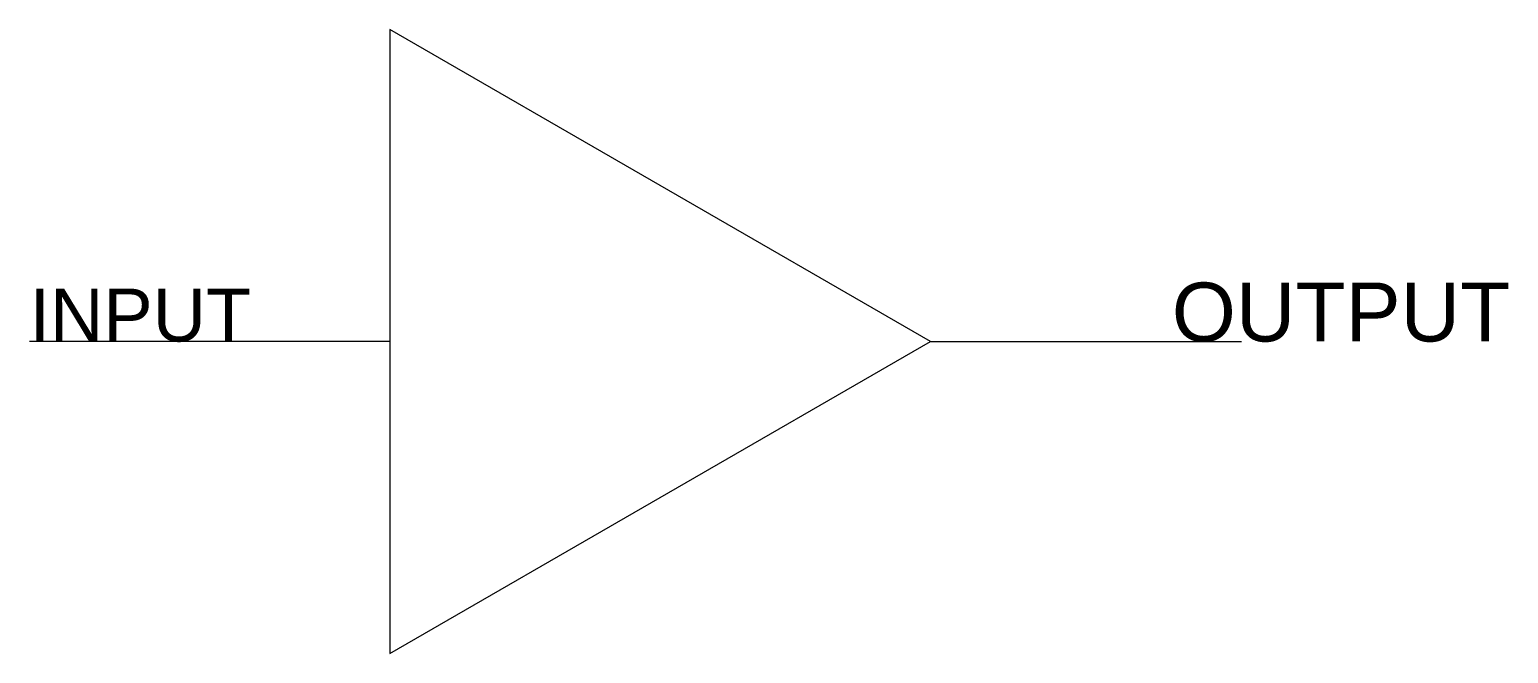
# Model space of a CAD drawing. Header units: millimetres. Extents: x -100 to 310, y -87 to 87.
import ezdxf

# ---------------------------------------------------------------- set-up
doc = ezdxf.new("R2010")
doc.units = ezdxf.units.MM
doc.styles.get("Standard").update_dxf_attribs({"font": 'arial.ttf'})

msp = doc.modelspace()

# ---------------------------------------------------------------- linework, layer by layer
for p, q in [((0, 0), (-100, 0)), ((150, 0), (236.31, 0))]:
    msp.add_line(p, q)
msp.add_lwpolyline([(150, 0), (0, 86.6), (0, -86.6)], close=True)

# ---------------------------------------------------------------- texts
for tag, p, height in [('OUTPUT', (216.96, 0), 16.36), ('INPUT', (-100, 0), 14.67)]:
    msp.add_attdef(tag, p, '0', height=height)

doc.saveas('drawing.dxf')
